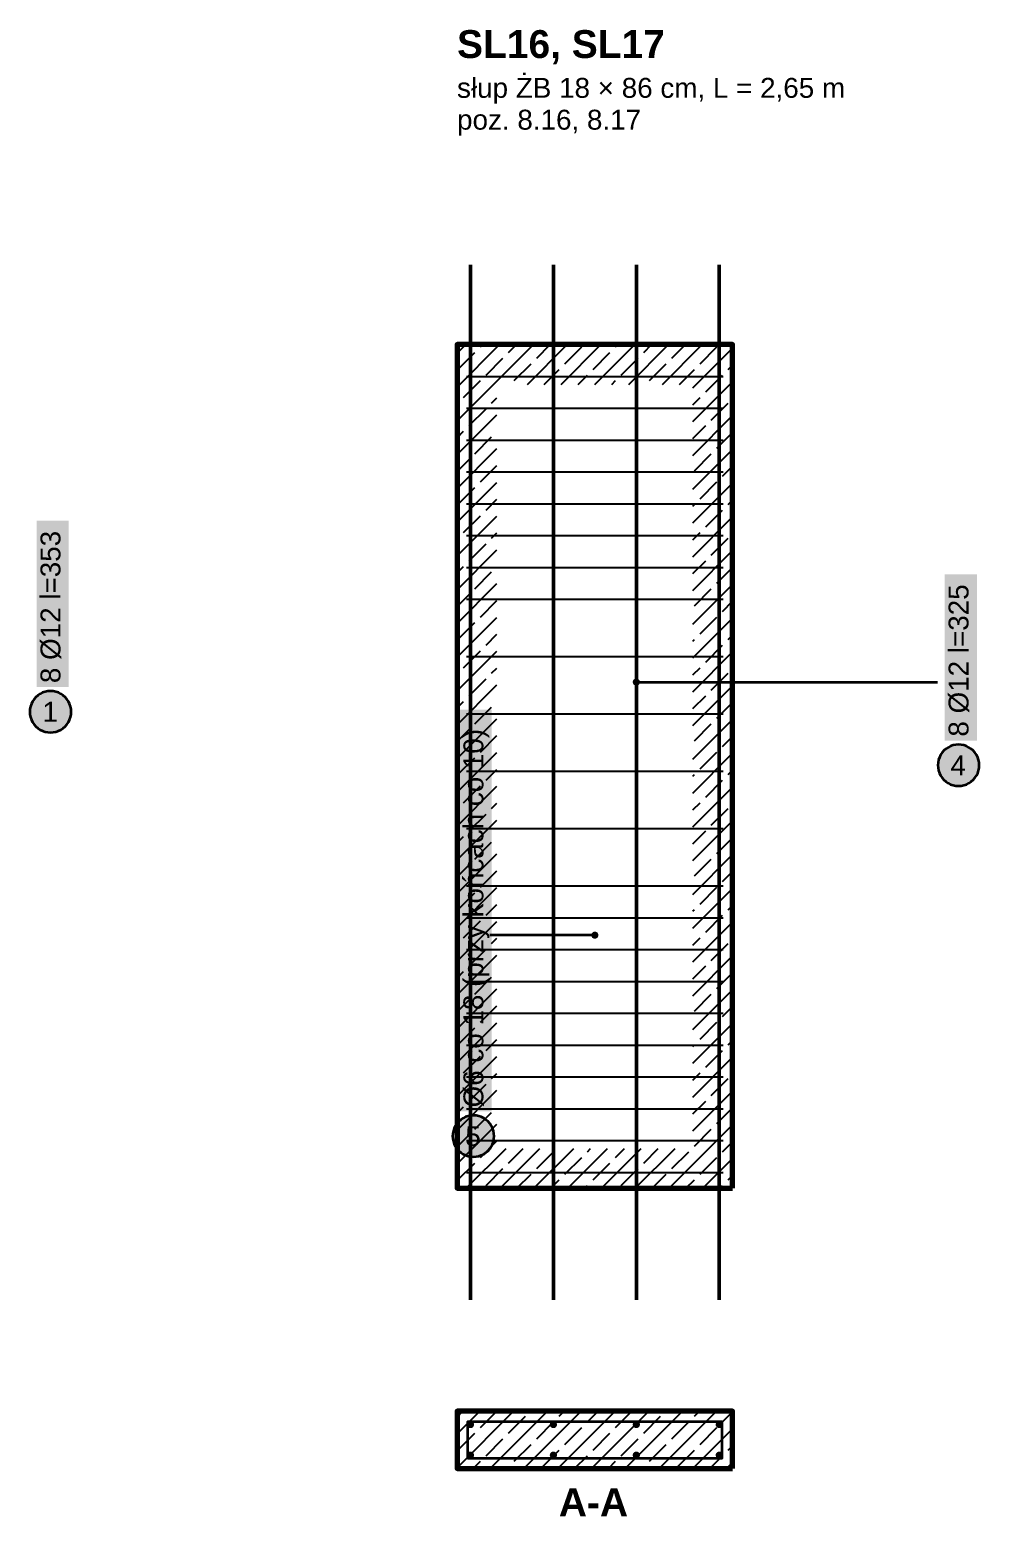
# Model space of a CAD drawing. Header units: metres. Extents: x -0.4 to 15.9, y -1 to 3.9.
# Drawn here: x 3.509 to 6.489, y -1.03 to 3.639 of the extents above; entities that cross this region are included whole.
import ezdxf

# ---------------------------------------------------------------- set-up
doc = ezdxf.new("R2010")
doc.units = ezdxf.units.M
for name, color, linetype, lineweight in [('A-KRESKOWANIE', 8, 'Continuous', 18), ('A-MASKA', 7, 'Continuous', 18), ('A-OPISY', 2, 'Continuous', 25), ('K-KONSTR', 7, 'Continuous', 50), ('K-ZBROJENIE', 1, 'Continuous', 100), ('K-ZBROJENIE-OPIS', 2, 'Continuous', 25)]:
    doc.layers.add(name, color=color, linetype=linetype, lineweight=lineweight)
doc.styles.add('PL_ARIAL', font='arial.ttf')
doc.styles.add('PL_ARIAL_B', font='arialbd.ttf')

msp = doc.modelspace()

# ---------------------------------------------------------------- hatches: boundary and pattern name
at = {"layer": 'A-MASKA', "true_color": 0xffffff}
for points in [[(3.6314, 1.5742), (3.6314, 2.0968), (3.5302, 2.0968), (3.5302, 1.5742)], [(6.4814, 1.4062), (6.4814, 1.9288), (6.3802, 1.9288), (6.3802, 1.4062)], [(4.9588, 0.2415), (4.9588, 1.5035), (4.8575, 1.5035), (4.8575, 0.2415)]]:
    msp.add_hatch(color=7, dxfattribs=at).paths.add_polyline_path(points)
at = {"layer": 'K-ZBROJENIE', "true_color": 0x000000}
for points in [[(4.9033, -0.742), (4.9032, -0.7431), (4.903, -0.7442), (4.9028, -0.7453), (4.9024, -0.7463), (4.9019, -0.7473), (4.9014, -0.7483), (4.9007, -0.7491), (4.9, -0.75), (4.8991, -0.7507), (4.8983, -0.7514), (4.8973, -0.7519), (4.8963, -0.7524), (4.8953, -0.7528), (4.8942, -0.753), (4.8931, -0.7532), (4.892, -0.7532), (4.8909, -0.7532), (4.8898, -0.753), (4.8887, -0.7528), (4.8877, -0.7524), (4.8867, -0.7519), (4.8857, -0.7514), (4.8849, -0.7507), (4.884, -0.75), (4.8833, -0.7491), (4.8826, -0.7483), (4.8821, -0.7473), (4.8816, -0.7463), (4.8812, -0.7453), (4.881, -0.7442), (4.8808, -0.7431), (4.8807, -0.742), (4.8808, -0.7409), (4.881, -0.7398), (4.8812, -0.7387), (4.8816, -0.7377), (4.8821, -0.7367), (4.8826, -0.7357), (4.8833, -0.7349), (4.884, -0.734), (4.8849, -0.7333), (4.8857, -0.7326), (4.8867, -0.7321), (4.8877, -0.7316), (4.8887, -0.7312), (4.8898, -0.731), (4.8909, -0.7308), (4.892, -0.7308), (4.8931, -0.7308), (4.8942, -0.731), (4.8953, -0.7312), (4.8963, -0.7316), (4.8973, -0.7321), (4.8983, -0.7326), (4.8991, -0.7333), (4.9, -0.734), (4.9007, -0.7349), (4.9014, -0.7357), (4.9019, -0.7367), (4.9024, -0.7377), (4.9028, -0.7387), (4.903, -0.7398), (4.9032, -0.7409)], [(5.1636, -0.742), (5.1635, -0.7431), (5.1634, -0.7442), (5.1631, -0.7453), (5.1627, -0.7463), (5.1623, -0.7473), (5.1617, -0.7483), (5.161, -0.7491), (5.1603, -0.75), (5.1595, -0.7507), (5.1586, -0.7514), (5.1576, -0.7519), (5.1566, -0.7524), (5.1556, -0.7528), (5.1545, -0.753), (5.1534, -0.7532), (5.1523, -0.7532), (5.1512, -0.7532), (5.1501, -0.753), (5.1491, -0.7528), (5.148, -0.7524), (5.147, -0.7519), (5.1461, -0.7514), (5.1452, -0.7507), (5.1444, -0.75), (5.1436, -0.7491), (5.143, -0.7483), (5.1424, -0.7473), (5.1419, -0.7463), (5.1416, -0.7453), (5.1413, -0.7442), (5.1411, -0.7431), (5.1411, -0.742), (5.1411, -0.7409), (5.1413, -0.7398), (5.1416, -0.7387), (5.1419, -0.7377), (5.1424, -0.7367), (5.143, -0.7357), (5.1436, -0.7349), (5.1444, -0.734), (5.1452, -0.7333), (5.1461, -0.7326), (5.147, -0.7321), (5.148, -0.7316), (5.1491, -0.7312), (5.1501, -0.731), (5.1512, -0.7308), (5.1523, -0.7308), (5.1534, -0.7308), (5.1545, -0.731), (5.1556, -0.7312), (5.1566, -0.7316), (5.1576, -0.7321), (5.1586, -0.7326), (5.1595, -0.7333), (5.1603, -0.734), (5.161, -0.7349), (5.1617, -0.7357), (5.1623, -0.7367), (5.1627, -0.7377), (5.1631, -0.7387), (5.1634, -0.7398), (5.1635, -0.7409)], [(5.4239, -0.742), (5.4239, -0.7431), (5.4237, -0.7442), (5.4234, -0.7453), (5.4231, -0.7463), (5.4226, -0.7473), (5.422, -0.7483), (5.4214, -0.7491), (5.4206, -0.75), (5.4198, -0.7507), (5.4189, -0.7514), (5.418, -0.7519), (5.417, -0.7524), (5.4159, -0.7528), (5.4149, -0.753), (5.4138, -0.7532), (5.4127, -0.7532), (5.4116, -0.7532), (5.4105, -0.753), (5.4094, -0.7528), (5.4084, -0.7524), (5.4074, -0.7519), (5.4064, -0.7514), (5.4055, -0.7507), (5.4047, -0.75), (5.404, -0.7491), (5.4033, -0.7483), (5.4027, -0.7473), (5.4023, -0.7463), (5.4019, -0.7453), (5.4016, -0.7442), (5.4015, -0.7431), (5.4014, -0.742), (5.4015, -0.7409), (5.4016, -0.7398), (5.4019, -0.7387), (5.4023, -0.7377), (5.4027, -0.7367), (5.4033, -0.7357), (5.404, -0.7349), (5.4047, -0.734), (5.4055, -0.7333), (5.4064, -0.7326), (5.4074, -0.7321), (5.4084, -0.7316), (5.4094, -0.7312), (5.4105, -0.731), (5.4116, -0.7308), (5.4127, -0.7308), (5.4138, -0.7308), (5.4149, -0.731), (5.4159, -0.7312), (5.417, -0.7316), (5.418, -0.7321), (5.4189, -0.7326), (5.4198, -0.7333), (5.4206, -0.734), (5.4214, -0.7349), (5.422, -0.7357), (5.4226, -0.7367), (5.4231, -0.7377), (5.4234, -0.7387), (5.4237, -0.7398), (5.4239, -0.7409)], [(5.6843, -0.742), (5.6842, -0.7431), (5.684, -0.7442), (5.6838, -0.7453), (5.6834, -0.7463), (5.6829, -0.7473), (5.6824, -0.7483), (5.6817, -0.7491), (5.681, -0.75), (5.6801, -0.7507), (5.6793, -0.7514), (5.6783, -0.7519), (5.6773, -0.7524), (5.6763, -0.7528), (5.6752, -0.753), (5.6741, -0.7532), (5.673, -0.7532), (5.6719, -0.7532), (5.6708, -0.753), (5.6697, -0.7528), (5.6687, -0.7524), (5.6677, -0.7519), (5.6667, -0.7514), (5.6659, -0.7507), (5.665, -0.75), (5.6643, -0.7491), (5.6636, -0.7483), (5.6631, -0.7473), (5.6626, -0.7463), (5.6622, -0.7453), (5.662, -0.7442), (5.6618, -0.7431), (5.6617, -0.742), (5.6618, -0.7409), (5.662, -0.7398), (5.6622, -0.7387), (5.6626, -0.7377), (5.6631, -0.7367), (5.6636, -0.7357), (5.6643, -0.7349), (5.665, -0.734), (5.6659, -0.7333), (5.6667, -0.7326), (5.6677, -0.7321), (5.6687, -0.7316), (5.6697, -0.7312), (5.6708, -0.731), (5.6719, -0.7308), (5.673, -0.7308), (5.6741, -0.7308), (5.6752, -0.731), (5.6763, -0.7312), (5.6773, -0.7316), (5.6783, -0.7321), (5.6793, -0.7326), (5.6801, -0.7333), (5.681, -0.734), (5.6817, -0.7349), (5.6824, -0.7357), (5.6829, -0.7367), (5.6834, -0.7377), (5.6838, -0.7387), (5.684, -0.7398), (5.6842, -0.7409)], [(4.9033, -0.838), (4.9032, -0.8391), (4.903, -0.8402), (4.9028, -0.8413), (4.9024, -0.8423), (4.9019, -0.8433), (4.9014, -0.8443), (4.9007, -0.8451), (4.9, -0.846), (4.8991, -0.8467), (4.8983, -0.8474), (4.8973, -0.8479), (4.8963, -0.8484), (4.8953, -0.8488), (4.8942, -0.849), (4.8931, -0.8492), (4.892, -0.8492), (4.8909, -0.8492), (4.8898, -0.849), (4.8887, -0.8488), (4.8877, -0.8484), (4.8867, -0.8479), (4.8857, -0.8474), (4.8849, -0.8467), (4.884, -0.846), (4.8833, -0.8451), (4.8826, -0.8443), (4.8821, -0.8433), (4.8816, -0.8423), (4.8812, -0.8413), (4.881, -0.8402), (4.8808, -0.8391), (4.8807, -0.838), (4.8808, -0.8369), (4.881, -0.8358), (4.8812, -0.8347), (4.8816, -0.8337), (4.8821, -0.8327), (4.8826, -0.8317), (4.8833, -0.8309), (4.884, -0.83), (4.8849, -0.8293), (4.8857, -0.8286), (4.8867, -0.8281), (4.8877, -0.8276), (4.8887, -0.8272), (4.8898, -0.827), (4.8909, -0.8268), (4.892, -0.8267), (4.8931, -0.8268), (4.8942, -0.827), (4.8953, -0.8272), (4.8963, -0.8276), (4.8973, -0.8281), (4.8983, -0.8286), (4.8991, -0.8293), (4.9, -0.83), (4.9007, -0.8309), (4.9014, -0.8317), (4.9019, -0.8327), (4.9024, -0.8337), (4.9028, -0.8347), (4.903, -0.8358), (4.9032, -0.8369)], [(5.1636, -0.838), (5.1635, -0.8391), (5.1634, -0.8402), (5.1631, -0.8413), (5.1627, -0.8423), (5.1623, -0.8433), (5.1617, -0.8443), (5.161, -0.8451), (5.1603, -0.846), (5.1595, -0.8467), (5.1586, -0.8474), (5.1576, -0.8479), (5.1566, -0.8484), (5.1556, -0.8488), (5.1545, -0.849), (5.1534, -0.8492), (5.1523, -0.8492), (5.1512, -0.8492), (5.1501, -0.849), (5.1491, -0.8488), (5.148, -0.8484), (5.147, -0.8479), (5.1461, -0.8474), (5.1452, -0.8467), (5.1444, -0.846), (5.1436, -0.8451), (5.143, -0.8443), (5.1424, -0.8433), (5.1419, -0.8423), (5.1416, -0.8413), (5.1413, -0.8402), (5.1411, -0.8391), (5.1411, -0.838), (5.1411, -0.8369), (5.1413, -0.8358), (5.1416, -0.8347), (5.1419, -0.8337), (5.1424, -0.8327), (5.143, -0.8317), (5.1436, -0.8309), (5.1444, -0.83), (5.1452, -0.8293), (5.1461, -0.8286), (5.147, -0.8281), (5.148, -0.8276), (5.1491, -0.8272), (5.1501, -0.827), (5.1512, -0.8268), (5.1523, -0.8267), (5.1534, -0.8268), (5.1545, -0.827), (5.1556, -0.8272), (5.1566, -0.8276), (5.1576, -0.8281), (5.1586, -0.8286), (5.1595, -0.8293), (5.1603, -0.83), (5.161, -0.8309), (5.1617, -0.8317), (5.1623, -0.8327), (5.1627, -0.8337), (5.1631, -0.8347), (5.1634, -0.8358), (5.1635, -0.8369)], [(5.4239, -0.838), (5.4239, -0.8391), (5.4237, -0.8402), (5.4234, -0.8413), (5.4231, -0.8423), (5.4226, -0.8433), (5.422, -0.8443), (5.4214, -0.8451), (5.4206, -0.846), (5.4198, -0.8467), (5.4189, -0.8474), (5.418, -0.8479), (5.417, -0.8484), (5.4159, -0.8488), (5.4149, -0.849), (5.4138, -0.8492), (5.4127, -0.8492), (5.4116, -0.8492), (5.4105, -0.849), (5.4094, -0.8488), (5.4084, -0.8484), (5.4074, -0.8479), (5.4064, -0.8474), (5.4055, -0.8467), (5.4047, -0.846), (5.404, -0.8451), (5.4033, -0.8443), (5.4027, -0.8433), (5.4023, -0.8423), (5.4019, -0.8413), (5.4016, -0.8402), (5.4015, -0.8391), (5.4014, -0.838), (5.4015, -0.8369), (5.4016, -0.8358), (5.4019, -0.8347), (5.4023, -0.8337), (5.4027, -0.8327), (5.4033, -0.8317), (5.404, -0.8309), (5.4047, -0.83), (5.4055, -0.8293), (5.4064, -0.8286), (5.4074, -0.8281), (5.4084, -0.8276), (5.4094, -0.8272), (5.4105, -0.827), (5.4116, -0.8268), (5.4127, -0.8267), (5.4138, -0.8268), (5.4149, -0.827), (5.4159, -0.8272), (5.417, -0.8276), (5.418, -0.8281), (5.4189, -0.8286), (5.4198, -0.8293), (5.4206, -0.83), (5.4214, -0.8309), (5.422, -0.8317), (5.4226, -0.8327), (5.4231, -0.8337), (5.4234, -0.8347), (5.4237, -0.8358), (5.4239, -0.8369)], [(5.6843, -0.838), (5.6842, -0.8391), (5.684, -0.8402), (5.6838, -0.8413), (5.6834, -0.8423), (5.6829, -0.8433), (5.6824, -0.8443), (5.6817, -0.8451), (5.681, -0.846), (5.6801, -0.8467), (5.6793, -0.8474), (5.6783, -0.8479), (5.6773, -0.8484), (5.6763, -0.8488), (5.6752, -0.849), (5.6741, -0.8492), (5.673, -0.8492), (5.6719, -0.8492), (5.6708, -0.849), (5.6697, -0.8488), (5.6687, -0.8484), (5.6677, -0.8479), (5.6667, -0.8474), (5.6659, -0.8467), (5.665, -0.846), (5.6643, -0.8451), (5.6636, -0.8443), (5.6631, -0.8433), (5.6626, -0.8423), (5.6622, -0.8413), (5.662, -0.8402), (5.6618, -0.8391), (5.6617, -0.838), (5.6618, -0.8369), (5.662, -0.8358), (5.6622, -0.8347), (5.6626, -0.8337), (5.6631, -0.8327), (5.6636, -0.8317), (5.6643, -0.8309), (5.665, -0.83), (5.6659, -0.8293), (5.6667, -0.8286), (5.6677, -0.8281), (5.6687, -0.8276), (5.6697, -0.8272), (5.6708, -0.827), (5.6719, -0.8268), (5.673, -0.8267), (5.6741, -0.8268), (5.6752, -0.827), (5.6763, -0.8272), (5.6773, -0.8276), (5.6783, -0.8281), (5.6793, -0.8286), (5.6801, -0.8293), (5.681, -0.83), (5.6817, -0.8309), (5.6824, -0.8317), (5.6829, -0.8327), (5.6834, -0.8337), (5.6838, -0.8347), (5.684, -0.8358), (5.6842, -0.8369)]]:
    msp.add_hatch(color=7, dxfattribs=at).paths.add_polyline_path(points)
at = {"layer": 'K-ZBROJENIE-OPIS', "true_color": 0x000000}
for points in [[(5.4239, 1.59), (5.4235, 1.5929), (5.4224, 1.5956), (5.4206, 1.598), (5.4183, 1.5997), (5.4156, 1.6009), (5.4127, 1.6012), (5.4098, 1.6009), (5.407, 1.5997), (5.4047, 1.598), (5.4029, 1.5956), (5.4018, 1.5929), (5.4014, 1.59), (5.4018, 1.5871), (5.4029, 1.5844), (5.4047, 1.582), (5.407, 1.5803), (5.4098, 1.5791), (5.4127, 1.5787), (5.4156, 1.5791), (5.4183, 1.5803), (5.4206, 1.582), (5.4224, 1.5844), (5.4235, 1.5871)], [(5.2938, 0.795), (5.2934, 0.7979), (5.2922, 0.8006), (5.2905, 0.803), (5.2881, 0.8047), (5.2854, 0.8059), (5.2825, 0.8062), (5.2796, 0.8059), (5.2769, 0.8047), (5.2745, 0.803), (5.2728, 0.8006), (5.2716, 0.7979), (5.2712, 0.795), (5.2716, 0.7921), (5.2728, 0.7894), (5.2745, 0.787), (5.2769, 0.7853), (5.2796, 0.7841), (5.2825, 0.7837), (5.2854, 0.7841), (5.2881, 0.7853), (5.2905, 0.787), (5.2922, 0.7894), (5.2934, 0.7921)]]:
    msp.add_hatch(color=7, dxfattribs=at).paths.add_polyline_path(points)
at = {"layer": 'K-ZBROJENIE-OPIS', "true_color": 0xffffff}
for points in [[(3.6389, 1.4967), (3.6384, 1.5052), (3.6367, 1.5136), (3.634, 1.5216), (3.6302, 1.5292), (3.6255, 1.5363), (3.6199, 1.5427), (3.6135, 1.5483), (3.6064, 1.553), (3.5988, 1.5568), (3.5907, 1.5595), (3.5824, 1.5612), (3.5739, 1.5617), (3.5654, 1.5612), (3.5571, 1.5595), (3.549, 1.5568), (3.5414, 1.553), (3.5343, 1.5483), (3.528, 1.5427), (3.5223, 1.5363), (3.5176, 1.5292), (3.5139, 1.5216), (3.5111, 1.5136), (3.5095, 1.5052), (3.5089, 1.4967), (3.5095, 1.4883), (3.5111, 1.4799), (3.5139, 1.4719), (3.5176, 1.4642), (3.5223, 1.4572), (3.528, 1.4508), (3.5343, 1.4452), (3.5414, 1.4405), (3.549, 1.4367), (3.5571, 1.434), (3.5654, 1.4323), (3.5739, 1.4317), (3.5824, 1.4323), (3.5907, 1.434), (3.5988, 1.4367), (3.6064, 1.4405), (3.6135, 1.4452), (3.6199, 1.4508), (3.6255, 1.4572), (3.6302, 1.4642), (3.634, 1.4719), (3.6367, 1.4799), (3.6384, 1.4883)], [(6.4889, 1.3287), (6.4884, 1.3372), (6.4867, 1.3456), (6.484, 1.3536), (6.4802, 1.3612), (6.4755, 1.3683), (6.4699, 1.3747), (6.4635, 1.3803), (6.4564, 1.385), (6.4488, 1.3888), (6.4407, 1.3915), (6.4324, 1.3932), (6.4239, 1.3937), (6.4154, 1.3932), (6.4071, 1.3915), (6.399, 1.3888), (6.3914, 1.385), (6.3843, 1.3803), (6.378, 1.3747), (6.3723, 1.3683), (6.3676, 1.3612), (6.3639, 1.3536), (6.3611, 1.3456), (6.3595, 1.3372), (6.3589, 1.3287), (6.3595, 1.3203), (6.3611, 1.3119), (6.3639, 1.3039), (6.3676, 1.2962), (6.3723, 1.2892), (6.378, 1.2828), (6.3843, 1.2772), (6.3914, 1.2725), (6.399, 1.2687), (6.4071, 1.266), (6.4154, 1.2643), (6.4239, 1.2637), (6.4324, 1.2643), (6.4407, 1.266), (6.4488, 1.2687), (6.4564, 1.2725), (6.4635, 1.2772), (6.4699, 1.2828), (6.4755, 1.2892), (6.4802, 1.2962), (6.484, 1.3039), (6.4867, 1.3119), (6.4884, 1.3203)], [(4.9663, 0.164), (4.9657, 0.1725), (4.964, 0.1808), (4.9613, 0.1889), (4.9575, 0.1965), (4.9528, 0.2035), (4.9472, 0.2099), (4.9408, 0.2155), (4.9337, 0.2203), (4.9261, 0.224), (4.9181, 0.2268), (4.9097, 0.2284), (4.9013, 0.229), (4.8928, 0.2284), (4.8844, 0.2268), (4.8764, 0.224), (4.8688, 0.2203), (4.8617, 0.2155), (4.8553, 0.2099), (4.8497, 0.2035), (4.845, 0.1965), (4.8412, 0.1889), (4.8385, 0.1808), (4.8368, 0.1725), (4.8362, 0.164), (4.8368, 0.1555), (4.8385, 0.1472), (4.8412, 0.1391), (4.845, 0.1315), (4.8497, 0.1244), (4.8553, 0.118), (4.8617, 0.1124), (4.8688, 0.1077), (4.8764, 0.1039), (4.8844, 0.1012), (4.8928, 0.0995), (4.9013, 0.099), (4.9097, 0.0995), (4.9181, 0.1012), (4.9261, 0.1039), (4.9337, 0.1077), (4.9408, 0.1124), (4.9472, 0.118), (4.9528, 0.1244), (4.9575, 0.1315), (4.9613, 0.1391), (4.964, 0.1472), (4.9657, 0.1555)]]:
    msp.add_hatch(color=7, dxfattribs=at).paths.add_polyline_path(points)

# ---------------------------------------------------------------- linework, layer by layer
at = {"layer": 'A-KRESKOWANIE', "lineweight": 25, "ltscale": 0.025}
for points in [[(4.85, 2.4105), (5.0895, 2.65)], [(4.85, 2.5165), (4.9835, 2.65)], [(4.85, 2.6226), (4.8774, 2.65)], [(4.8525, 2.5721), (4.9056, 2.6251)], [(4.9232, 2.6428), (4.9304, 2.65)], [(5.0116, 2.6251), (5.0365, 2.65)], [(5.0706, 2.525), (5.1956, 2.65)], [(5.1, 2.6075), (5.1426, 2.65)], [(5.1767, 2.525), (5.3017, 2.65)], [(5.1884, 2.5898), (5.2414, 2.6428)], [(5.2768, 2.5721), (5.3298, 2.6251)], [(5.2827, 2.525), (5.4077, 2.65)], [(5.3475, 2.6428), (5.3547, 2.65)], [(5.3888, 2.525), (5.5138, 2.65)], [(5.4359, 2.6251), (5.4607, 2.65)], [(5.4948, 2.525), (5.6198, 2.65)], [(5.5243, 2.6075), (5.5668, 2.65)], [(5.59, 2.5141), (5.715, 2.6391)], [(5.6127, 2.5898), (5.6657, 2.6428)], [(4.9409, 2.5544), (4.9939, 2.6075)], [(5.0293, 2.5367), (5.0823, 2.5898)], [(5.1236, 2.525), (5.1707, 2.5721)], [(5.3652, 2.5544), (5.4182, 2.6075)], [(5.4536, 2.5367), (5.5066, 2.5898)], [(5.5479, 2.525), (5.595, 2.5721)], [(5.701, 2.5721), (5.715, 2.5861)], [(4.8702, 2.4837), (4.9232, 2.5367)], [(5.2297, 2.525), (5.2591, 2.5544)], [(5.3357, 2.525), (5.3475, 2.5367)], [(5.59, 2.408), (5.715, 2.533)], [(5.6303, 2.5014), (5.6834, 2.5544)], [(4.9586, 2.466), (4.975, 2.4824)], [(5.59, 2.4611), (5.6127, 2.4837)], [(4.85, 2.4635), (4.8525, 2.466)], [(4.85, 2.3044), (4.975, 2.4294)], [(4.8879, 2.3953), (4.9409, 2.4484)], [(5.648, 2.413), (5.701, 2.466)], [(5.59, 2.302), (5.715, 2.427)], [(5.59, 2.355), (5.6303, 2.3953)], [(4.85, 2.3574), (4.8702, 2.3776)], [(4.9056, 2.3069), (4.9586, 2.36)], [(5.6657, 2.3246), (5.715, 2.3739)], [(4.85, 2.1983), (4.975, 2.3233)], [(4.85, 2.2514), (4.8879, 2.2893)], [(5.59, 2.1959), (5.715, 2.3209)], [(5.595, 2.2539), (5.648, 2.3069)], [(4.9232, 2.2185), (4.975, 2.2703)], [(5.6834, 2.2362), (5.715, 2.2679)], [(4.85, 2.0923), (4.975, 2.2173)], [(4.8525, 2.1478), (4.9056, 2.2009)], [(5.59, 2.0898), (5.715, 2.2148)], [(5.6127, 2.1655), (5.6657, 2.2185)], [(4.9409, 2.1302), (4.975, 2.1643)], [(5.59, 2.1429), (5.595, 2.1478)], [(5.701, 2.1478), (5.715, 2.1618)], [(4.85, 1.9862), (4.975, 2.1112)], [(4.8702, 2.0594), (4.9232, 2.1125)], [(5.59, 1.9838), (5.715, 2.1088)], [(5.6303, 2.0771), (5.6834, 2.1302)], [(4.9586, 2.0418), (4.975, 2.0582)], [(5.59, 2.0368), (5.6127, 2.0594)], [(4.85, 2.0393), (4.8525, 2.0418)], [(4.8879, 1.9711), (4.9409, 2.0241)], [(5.648, 1.9887), (5.701, 2.0418)], [(4.85, 1.8802), (4.975, 2.0052)], [(5.59, 1.8777), (5.715, 2.0027)], [(5.59, 1.9307), (5.6303, 1.9711)], [(4.85, 1.9332), (4.8702, 1.9534)], [(4.9056, 1.8827), (4.9586, 1.9357)], [(5.6657, 1.9003), (5.715, 1.9497)], [(4.85, 1.7741), (4.975, 1.8991)], [(5.59, 1.7716), (5.715, 1.8966)], [(5.595, 1.8296), (5.648, 1.8827)], [(4.85, 1.8271), (4.8879, 1.865)], [(4.9232, 1.7943), (4.975, 1.8461)], [(5.6834, 1.812), (5.715, 1.8436)], [(4.85, 1.668), (4.975, 1.793)], [(4.8525, 1.7236), (4.9056, 1.7766)], [(5.59, 1.6656), (5.715, 1.7906)], [(5.6127, 1.7413), (5.6657, 1.7943)], [(4.9409, 1.7059), (4.975, 1.74)], [(5.701, 1.7236), (5.715, 1.7375)], [(4.85, 1.562), (4.975, 1.687)], [(4.8702, 1.6352), (4.9232, 1.6882)], [(5.59, 1.7186), (5.595, 1.7236)], [(5.59, 1.5595), (5.715, 1.6845)], [(5.6303, 1.6529), (5.6834, 1.7059)], [(5.59, 1.6125), (5.6127, 1.6352)], [(4.85, 1.615), (4.8525, 1.6175)], [(4.8879, 1.5468), (4.9409, 1.5998)], [(4.9586, 1.6175), (4.975, 1.6339)], [(5.648, 1.5645), (5.701, 1.6175)], [(4.85, 1.4559), (4.975, 1.5809)], [(5.59, 1.4534), (5.715, 1.5784)], [(5.59, 1.5065), (5.6303, 1.5468)], [(4.85, 1.5089), (4.8702, 1.5291)], [(4.9056, 1.4584), (4.9586, 1.5114)], [(5.6657, 1.4761), (5.715, 1.5254)], [(4.85, 1.3498), (4.975, 1.4748)], [(5.59, 1.3474), (5.715, 1.4724)], [(5.595, 1.4054), (5.648, 1.4584)], [(4.85, 1.4029), (4.8879, 1.4407)], [(4.9232, 1.37), (4.975, 1.4218)], [(5.6834, 1.3877), (5.715, 1.4193)], [(4.85, 1.2438), (4.975, 1.3688)], [(5.59, 1.2413), (5.715, 1.3663)], [(5.6127, 1.317), (5.6657, 1.37)], [(4.8525, 1.2993), (4.9056, 1.3523)], [(4.9409, 1.2816), (4.975, 1.3157)], [(5.701, 1.2993), (5.715, 1.3133)], [(4.85, 1.1377), (4.975, 1.2627)], [(4.8702, 1.2109), (4.9232, 1.264)], [(5.59, 1.2943), (5.595, 1.2993)], [(5.6303, 1.2286), (5.6834, 1.2816)], [(5.59, 1.1352), (5.715, 1.2602)], [(4.85, 1.1907), (4.8525, 1.1932)], [(4.8879, 1.1225), (4.9409, 1.1756)], [(4.9586, 1.1932), (4.975, 1.2097)], [(5.59, 1.1883), (5.6127, 1.2109)], [(5.648, 1.1402), (5.701, 1.1932)], [(4.85, 1.0316), (4.975, 1.1566)], [(5.59, 1.0292), (5.715, 1.1542)], [(5.59, 1.0822), (5.6303, 1.1225)], [(4.85, 1.0847), (4.8702, 1.1049)], [(4.9056, 1.0341), (4.9586, 1.0872)], [(5.6657, 1.0518), (5.715, 1.1011)], [(4.85, 0.9256), (4.975, 1.0506)], [(5.59, 0.9231), (5.715, 1.0481)], [(5.595, 0.9811), (5.648, 1.0341)], [(4.85, 0.9786), (4.8879, 1.0165)], [(4.9232, 0.9458), (4.975, 0.9975)], [(5.6834, 0.9634), (5.715, 0.9951)], [(4.85, 0.8195), (4.975, 0.9445)], [(5.59, 0.817), (5.715, 0.942)], [(5.6127, 0.8927), (5.6657, 0.9458)], [(4.8525, 0.875), (4.9056, 0.9281)], [(4.9409, 0.8574), (4.975, 0.8915)], [(5.701, 0.875), (5.715, 0.889)], [(5.59, 0.8701), (5.595, 0.875)], [(5.6303, 0.8043), (5.6834, 0.8574)], [(4.85, 0.7134), (4.975, 0.8384)], [(4.8702, 0.7867), (4.9232, 0.8397)], [(5.59, 0.711), (5.715, 0.836)], [(4.85, 0.7665), (4.8525, 0.769)], [(4.8879, 0.6983), (4.9409, 0.7513)], [(4.9586, 0.769), (4.975, 0.7854)], [(5.59, 0.764), (5.6127, 0.7867)], [(5.648, 0.7159), (5.701, 0.769)], [(4.85, 0.6074), (4.975, 0.7324)], [(5.59, 0.6049), (5.715, 0.7299)], [(4.85, 0.6604), (4.8702, 0.6806)], [(4.9056, 0.6099), (4.9586, 0.6629)], [(5.59, 0.6579), (5.6303, 0.6983)], [(5.6657, 0.6276), (5.715, 0.6769)], [(4.85, 0.5013), (4.975, 0.6263)], [(5.59, 0.4988), (5.715, 0.6238)], [(5.595, 0.5568), (5.648, 0.6099)], [(4.85, 0.5543), (4.8879, 0.5922)], [(4.9232, 0.5215), (4.975, 0.5733)], [(5.6834, 0.5392), (5.715, 0.5708)], [(4.85, 0.3952), (4.975, 0.5202)], [(5.59, 0.3928), (5.715, 0.5178)], [(5.6127, 0.4685), (5.6657, 0.5215)], [(4.8525, 0.4508), (4.9056, 0.5038)], [(4.9409, 0.4331), (4.975, 0.4672)], [(5.59, 0.4458), (5.595, 0.4508)], [(5.6303, 0.3801), (5.6834, 0.4331)], [(5.701, 0.4508), (5.715, 0.4647)], [(4.85, 0.2892), (4.975, 0.4142)], [(4.8702, 0.3624), (4.9232, 0.4154)], [(5.59, 0.2867), (5.715, 0.4117)], [(4.85, 0.3422), (4.8525, 0.3447)], [(4.8879, 0.274), (4.9409, 0.327)], [(4.9586, 0.3447), (4.975, 0.3611)], [(5.59, 0.3397), (5.6127, 0.3624)], [(5.648, 0.2917), (5.701, 0.3447)], [(4.85, 0.1831), (4.975, 0.3081)], [(5.59, 0.1806), (5.715, 0.3056)], [(4.85, 0.2361), (4.8702, 0.2563)], [(4.9056, 0.1856), (4.9586, 0.2386)], [(5.59, 0.2337), (5.6303, 0.274)], [(5.6657, 0.2033), (5.715, 0.2526)], [(4.85, 0.077), (4.975, 0.202)], [(5.5154, 0), (5.715, 0.1996)], [(4.85, 0.1301), (4.8879, 0.1679)], [(4.9232, 0.0972), (4.975, 0.149)], [(5.595, 0.1326), (5.648, 0.1856)], [(5.6834, 0.1149), (5.715, 0.1465)], [(4.879, 0), (5.004, 0.125)], [(4.9851, 0), (5.1101, 0.125)], [(5.0116, 0.0795), (5.0571, 0.125)], [(5.0912, 0), (5.2162, 0.125)], [(5.1, 0.0619), (5.153, 0.1149)], [(5.1884, 0.0442), (5.2414, 0.0972)], [(5.1972, 0), (5.3222, 0.125)], [(5.2591, 0.1149), (5.2692, 0.125)], [(5.3033, 0), (5.4283, 0.125)], [(5.3475, 0.0972), (5.3753, 0.125)], [(5.4094, 0), (5.5344, 0.125)], [(5.4359, 0.0795), (5.4813, 0.125)], [(5.5243, 0.0619), (5.5773, 0.1149)], [(5.6127, 0.0442), (5.6657, 0.0972)], [(5.6215, 0), (5.715, 0.0935)], [(4.8525, 0.0265), (4.9056, 0.0795)], [(4.9409, 0.0088), (4.9939, 0.0619)], [(5.2768, 0.0265), (5.3298, 0.0795)], [(5.3652, 0.0088), (5.4182, 0.0619)], [(5.0381, 0), (5.0823, 0.0442)], [(5.1442, 0), (5.1707, 0.0265)], [(5.2503, 0), (5.2591, 0.0088)], [(5.4624, 0), (5.5066, 0.0442)], [(5.5685, 0), (5.595, 0.0265)], [(5.6745, 0), (5.6834, 0.0088)], [(5.701, 0.0265), (5.715, 0.0405)], [(4.85, -0.8776), (5.0276, -0.7)], [(4.85, -0.7715), (4.9215, -0.7)], [(4.85, -0.7185), (4.8685, -0.7)], [(4.9232, -0.7513), (4.9745, -0.7)], [(4.9536, -0.88), (5.1336, -0.7)], [(5.0597, -0.88), (5.2397, -0.7)], [(5.1658, -0.88), (5.3458, -0.7)], [(5.1707, -0.7159), (5.1867, -0.7)], [(5.2591, -0.7336), (5.2927, -0.7)], [(5.2718, -0.88), (5.4518, -0.7)], [(5.3475, -0.7513), (5.3988, -0.7)], [(5.3779, -0.88), (5.5579, -0.7)], [(5.484, -0.88), (5.664, -0.7)], [(5.595, -0.7159), (5.6109, -0.7)], [(5.0116, -0.769), (5.0647, -0.7159)], [(5.1, -0.7867), (5.153, -0.7336)], [(5.4359, -0.769), (5.4889, -0.7159)], [(5.5243, -0.7867), (5.5773, -0.7336)], [(5.6834, -0.7336), (5.715, -0.702)], [(4.8525, -0.822), (4.9056, -0.769)], [(4.9409, -0.8397), (4.9939, -0.7867)], [(5.1884, -0.8043), (5.2414, -0.7513)], [(5.2768, -0.822), (5.3298, -0.769)], [(5.3652, -0.8397), (5.4182, -0.7867)], [(5.59, -0.88), (5.715, -0.755)], [(5.6127, -0.8043), (5.6657, -0.7513)], [(5.0293, -0.8574), (5.0823, -0.8043)], [(5.1177, -0.875), (5.1707, -0.822)], [(5.2188, -0.88), (5.2591, -0.8397)], [(5.4536, -0.8574), (5.5066, -0.8043)], [(5.5419, -0.875), (5.595, -0.822)], [(5.6431, -0.88), (5.6834, -0.8397)], [(5.701, -0.822), (5.715, -0.8081)], [(4.9006, -0.88), (4.9232, -0.8574)], [(5.0067, -0.88), (5.0116, -0.875)], [(5.3249, -0.88), (5.3475, -0.8574)], [(5.4309, -0.88), (5.4359, -0.875)], [(5.6961, -0.88), (5.715, -0.8611)]]:
    msp.add_lwpolyline(points, dxfattribs=at)
at = {"layer": 'K-KONSTR', "lineweight": 70, "ltscale": 0.025}
for points in [[(5.715, 0), (5.715, 2.65), (4.85, 2.65), (4.85, 0)], [(5.715, -0.88), (5.715, -0.7), (4.85, -0.7), (4.85, -0.88)]]:
    msp.add_lwpolyline(points, close=True, dxfattribs=at)
at = {"layer": 'K-ZBROJENIE', "lineweight": 50, "ltscale": 0.025}
for points in [[(4.892, -0.35), (4.892, 2.9)], [(5.1523, -0.35), (5.1523, 2.9)], [(5.4127, -0.35), (5.4127, 2.9)], [(5.673, -0.35), (5.673, 2.9)]]:
    msp.add_lwpolyline(points, dxfattribs=at)
at = {"layer": 'K-ZBROJENIE', "lineweight": 25, "ltscale": 0.025}
for points in [[(4.88, 2.55), (5.685, 2.55)], [(4.88, 2.45), (5.685, 2.45)], [(4.88, 2.35), (5.685, 2.35)], [(4.88, 2.25), (5.685, 2.25)], [(4.88, 2.15), (5.685, 2.15)], [(4.88, 2.05), (5.685, 2.05)], [(4.88, 1.95), (5.685, 1.95)], [(4.88, 1.85), (5.685, 1.85)], [(4.88, 1.67), (5.685, 1.67)], [(4.88, 1.49), (5.685, 1.49)], [(4.88, 1.31), (5.685, 1.31)], [(4.88, 1.13), (5.685, 1.13)], [(4.88, 0.95), (5.685, 0.95)], [(4.88, 0.85), (5.685, 0.85)], [(4.88, 0.75), (5.685, 0.75)], [(4.88, 0.65), (5.685, 0.65)], [(4.88, 0.55), (5.685, 0.55)], [(4.88, 0.45), (5.685, 0.45)], [(4.88, 0.35), (5.685, 0.35)], [(4.88, 0.25), (5.685, 0.25)], [(4.88, 0.15), (5.685, 0.15)], [(4.88, 0.05), (5.685, 0.05)]]:
    msp.add_lwpolyline(points, dxfattribs=at)
at = {"layer": 'K-ZBROJENIE', "lineweight": 35, "ltscale": 0.025}
msp.add_lwpolyline([(4.883, -0.847), (5.682, -0.847), (5.682, -0.733), (4.883, -0.733)], close=True, dxfattribs=at)
at = {"layer": 'K-ZBROJENIE-OPIS', "lineweight": 35, "ltscale": 0.025}
for points in [[(5.4127, 1.59), (6.3577, 1.59)], [(5.2825, 0.795), (4.9525, 0.795)]]:
    msp.add_lwpolyline(points, dxfattribs=at)
for points in [[(3.6389, 1.4967), (3.6384, 1.5052), (3.6367, 1.5136), (3.634, 1.5216), (3.6302, 1.5292), (3.6255, 1.5363), (3.6199, 1.5427), (3.6135, 1.5483), (3.6064, 1.553), (3.5988, 1.5568), (3.5907, 1.5595), (3.5824, 1.5612), (3.5739, 1.5617), (3.5654, 1.5612), (3.5571, 1.5595), (3.549, 1.5568), (3.5414, 1.553), (3.5343, 1.5483), (3.528, 1.5427), (3.5223, 1.5363), (3.5176, 1.5292), (3.5139, 1.5216), (3.5111, 1.5136), (3.5095, 1.5052), (3.5089, 1.4967), (3.5095, 1.4883), (3.5111, 1.4799), (3.5139, 1.4719), (3.5176, 1.4642), (3.5223, 1.4572), (3.528, 1.4508), (3.5343, 1.4452), (3.5414, 1.4405), (3.549, 1.4367), (3.5571, 1.434), (3.5654, 1.4323), (3.5739, 1.4317), (3.5824, 1.4323), (3.5907, 1.434), (3.5988, 1.4367), (3.6064, 1.4405), (3.6135, 1.4452), (3.6199, 1.4508), (3.6255, 1.4572), (3.6302, 1.4642), (3.634, 1.4719), (3.6367, 1.4799), (3.6384, 1.4883)], [(6.4889, 1.3287), (6.4884, 1.3372), (6.4867, 1.3456), (6.484, 1.3536), (6.4802, 1.3612), (6.4755, 1.3683), (6.4699, 1.3747), (6.4635, 1.3803), (6.4564, 1.385), (6.4488, 1.3888), (6.4407, 1.3915), (6.4324, 1.3932), (6.4239, 1.3937), (6.4154, 1.3932), (6.4071, 1.3915), (6.399, 1.3888), (6.3914, 1.385), (6.3843, 1.3803), (6.378, 1.3747), (6.3723, 1.3683), (6.3676, 1.3612), (6.3639, 1.3536), (6.3611, 1.3456), (6.3595, 1.3372), (6.3589, 1.3287), (6.3595, 1.3203), (6.3611, 1.3119), (6.3639, 1.3039), (6.3676, 1.2962), (6.3723, 1.2892), (6.378, 1.2828), (6.3843, 1.2772), (6.3914, 1.2725), (6.399, 1.2687), (6.4071, 1.266), (6.4154, 1.2643), (6.4239, 1.2637), (6.4324, 1.2643), (6.4407, 1.266), (6.4488, 1.2687), (6.4564, 1.2725), (6.4635, 1.2772), (6.4699, 1.2828), (6.4755, 1.2892), (6.4802, 1.2962), (6.484, 1.3039), (6.4867, 1.3119), (6.4884, 1.3203)], [(4.9663, 0.164), (4.9657, 0.1725), (4.964, 0.1808), (4.9613, 0.1889), (4.9575, 0.1965), (4.9528, 0.2035), (4.9472, 0.2099), (4.9408, 0.2155), (4.9337, 0.2203), (4.9261, 0.224), (4.9181, 0.2268), (4.9097, 0.2284), (4.9013, 0.229), (4.8928, 0.2284), (4.8844, 0.2268), (4.8764, 0.224), (4.8688, 0.2203), (4.8617, 0.2155), (4.8553, 0.2099), (4.8497, 0.2035), (4.845, 0.1965), (4.8412, 0.1889), (4.8385, 0.1808), (4.8368, 0.1725), (4.8362, 0.164), (4.8368, 0.1555), (4.8385, 0.1472), (4.8412, 0.1391), (4.845, 0.1315), (4.8497, 0.1244), (4.8553, 0.118), (4.8617, 0.1124), (4.8688, 0.1077), (4.8764, 0.1039), (4.8844, 0.1012), (4.8928, 0.0995), (4.9013, 0.099), (4.9097, 0.0995), (4.9181, 0.1012), (4.9261, 0.1039), (4.9337, 0.1077), (4.9408, 0.1124), (4.9472, 0.118), (4.9528, 0.1244), (4.9575, 0.1315), (4.9613, 0.1391), (4.964, 0.1472), (4.9657, 0.1555)]]:
    msp.add_lwpolyline(points, close=True, dxfattribs=at)

# ---------------------------------------------------------------- texts
at = {"layer": 'A-OPISY'}
for s, height, style, p in [('SL16, SL17', 0.0875, 'PL_ARIAL_B', (4.85, 3.55)), ('słup ŻB 18 × 86 cm, L = 2,65 m', 0.0625, 'PL_ARIAL', (4.85, 3.425)), ('poz. 8.16, 8.17', 0.0625, 'PL_ARIAL', (4.85, 3.325)), ('A-A', 0.0875, 'PL_ARIAL_B', (5.1695, -1.03))]:
    msp.add_text(s, height=height, dxfattribs=dict(at, style=style)).set_placement(p)
at = {"layer": 'K-ZBROJENIE-OPIS', "style": 'PL_ARIAL'}
for s, p in [('8 Ø12 l=353', (3.6052, 1.5867)), ('8 Ø12 l=325', (6.4552, 1.4187)), ('Ø6 co 18 (przy końcach co 10)', (4.9325, 0.254))]:
    msp.add_text(s, height=0.0625, rotation=90, dxfattribs=at).set_placement(p)
for s, p in [('1', (3.5487, 1.4655)), ('4', (6.3987, 1.2975)), ('5', (4.876, 0.1327))]:
    msp.add_text(s, height=0.0625, dxfattribs=at).set_placement(p)

doc.saveas('drawing.dxf')
